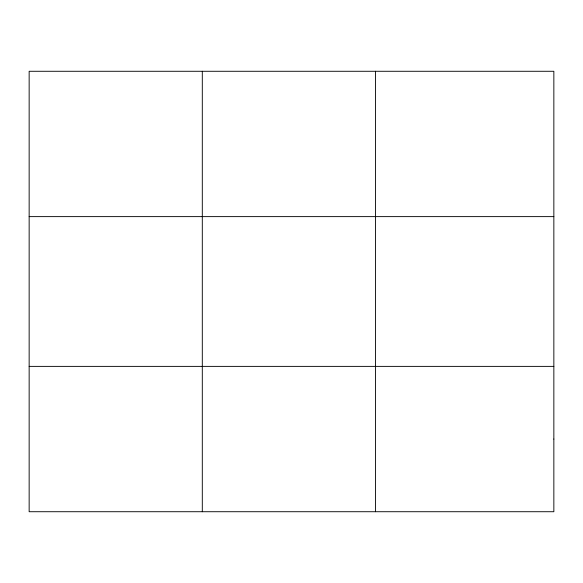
<?xml version="1.0" encoding="UTF-8"?>
<svg xmlns="http://www.w3.org/2000/svg" width="583" height="583" viewBox="0 0 583 583"><rect width="100%" height="100%" fill="white"/><g stroke="black" fill="none" stroke-linecap="round" stroke-linejoin="round"><path stroke-width="0.87" d="M375.452 511.721L375.452 71.279M29.15 216.621L553.85 216.621M29.15 366.379L553.85 366.379M202.301 71.279L202.301 511.721M553.85 439.05L553.85 511.721L29.15 511.721L29.15 71.279L553.85 71.279L553.85 439.05"/></g></svg>
